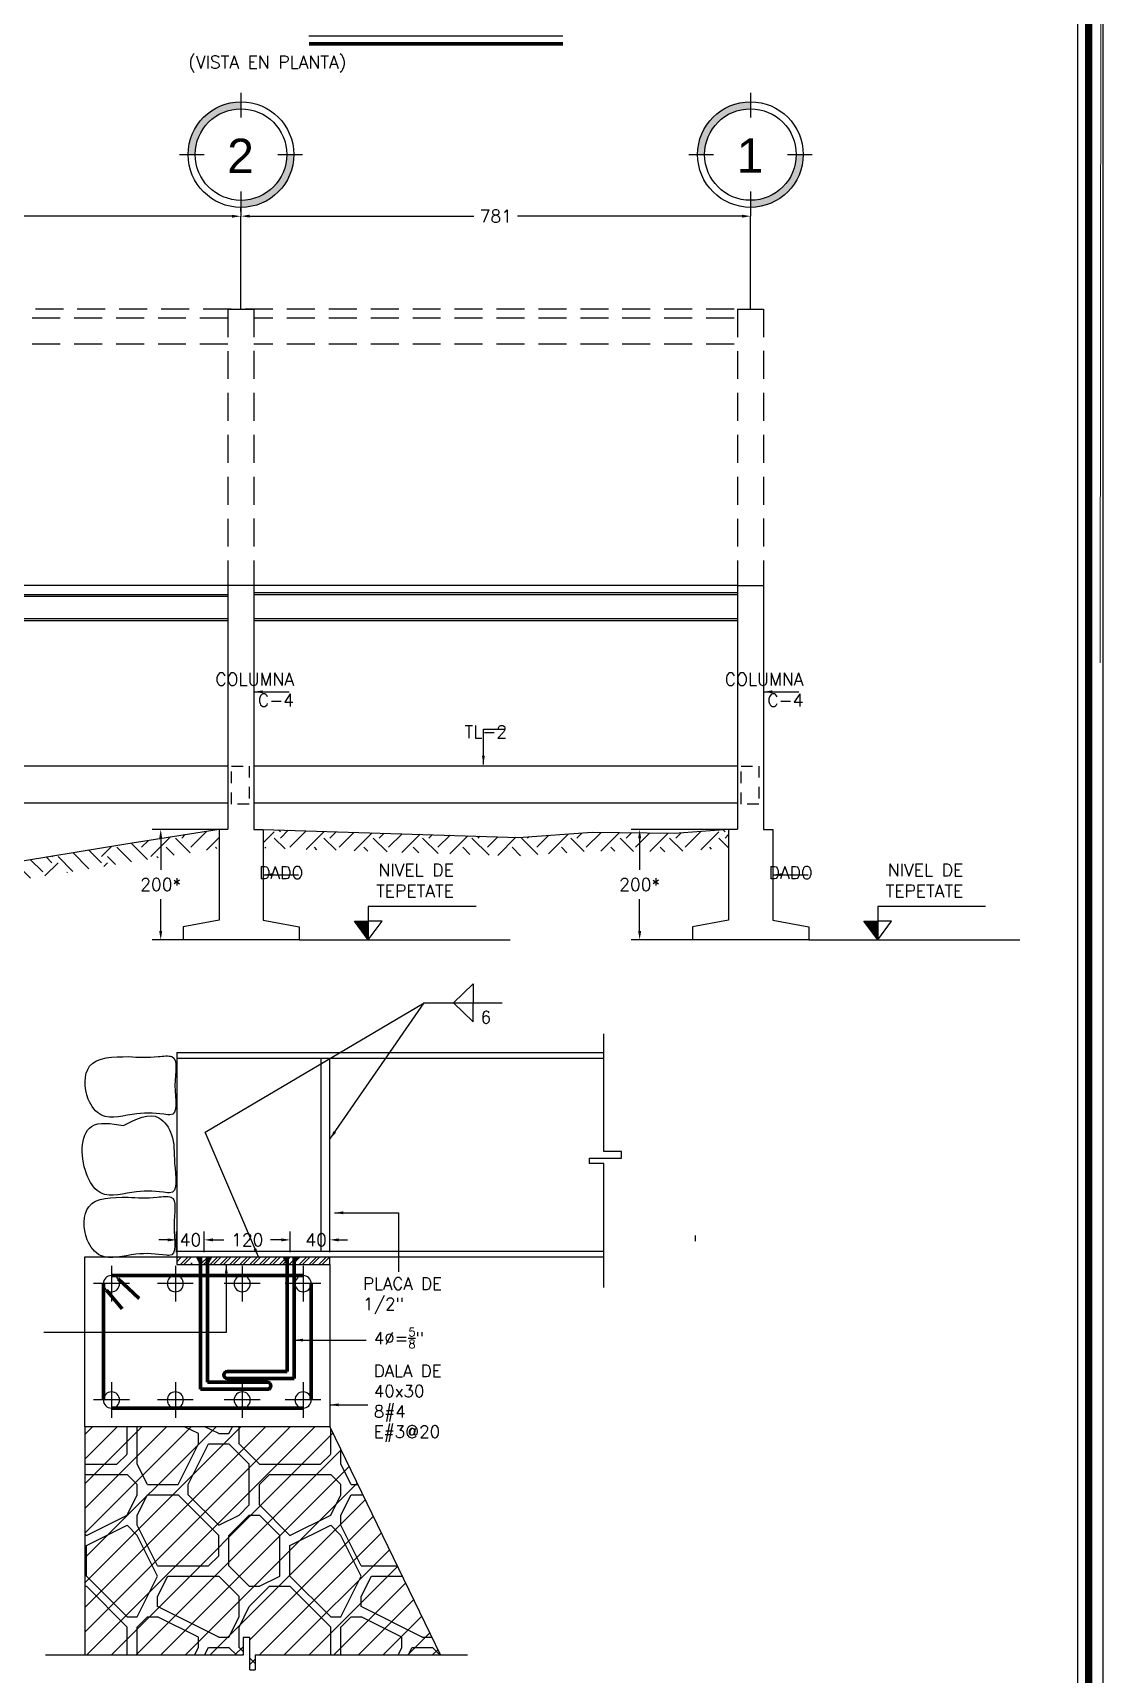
# Model space of a CAD drawing. Header units: millimetres. Extents: x -478 to -58, y -79 to 80.
# Drawn here: x -359.24 to -347.75, y 16.68 to 34.3 of the extents above; entities that cross this region are included whole.
import ezdxf
from ezdxf.enums import TextEntityAlignment as Align

# ---------------------------------------------------------------- set-up
doc = ezdxf.new("R2010")
doc.units = ezdxf.units.MM
doc.header["$MEASUREMENT"] = 0
doc.linetypes.add('HIDDEN', pattern=[0.375, 0.25, -0.125])
doc.linetypes.add('HIDDEN2', pattern=[0.1875, 0.125, -0.0625])
doc.layers.get('Defpoints').update_dxf_attribs({"color": 71})
for name, color, linetype in [('ACERO', 40, 'Continuous'), ('COLUMNAS', 7, 'Continuous'), ('L1', 1, 'Continuous'), ('MUROS', 4, 'Continuous'), ('proyecciones', 2, 'HIDDEN2'), ('texto', 5, 'Continuous')]:
    doc.layers.add(name, color=color, linetype=linetype)
doc.layers.add('cajones', color=150, linetype='Continuous', lineweight=0)
doc.styles.add('ARIAL', font='arial.ttf')
doc.styles.add('PEQ', font='simplex.shx', dxfattribs={"height": 0.09})
doc.styles.add('ROMANS', font='simplex.shx')
doc.dimstyles.new('STANDARD$0', dxfattribs={"dimtxt": 0.135, "dimasz": 0.095, "dimexe": 0.09, "dimexo": 0.05, "dimgap": 0.09, "dimtad": 0, "dimtih": 1, "dimtoh": 1, "dimdec": 0, "dimlfac": 100, "dimzin": 0, "dimdsep": 46, "dimtxsty": 'ROMANS', "dimcen": 0.09, "dimclrd": 1, "dimclre": 1, "dimclrt": 5, "dimadec": 0, "dimazin": 0, "dimtfac": 1, "dimtdec": 0, "dimtofl": 0, "dimtmove": 0, "dimatfit": 1, "dimfxl": 1, "dimtolj": 1, "dimtzin": 0, "dimarcsym": 0})
doc.dimstyles.new('STANDARD$7', dxfattribs={"dimtxt": 0.6, "dimasz": 0.09, "dimexe": 0.18, "dimexo": 0.0625, "dimgap": 0.09, "dimtad": 0, "dimtih": 1, "dimtoh": 1, "dimzin": 0, "dimdsep": 46, "dimtxsty": 'PEQ', "dimcen": 0.09, "dimclrd": 1, "dimclre": 1, "dimadec": 0, "dimazin": 0, "dimtfac": 1, "dimtdec": 4, "dimtofl": 0, "dimtmove": 0, "dimatfit": 1, "dimfxl": 1, "dimtolj": 1, "dimtzin": 0, "dimarcsym": 0})

# ---------------------------------------------------------------- blocks, each defined once
blk = doc.blocks.new('EJES CREADOS')
h = blk.add_hatch(color=3)
h.paths.add_polyline_path([(-374.239, 17.488), (-374.167, 17.488, -0.414214), (-373.699, 17.956), (-373.699, 18.028, 0.414214)])
h.paths.add_polyline_path([(-373.159, 17.488), (-373.231, 17.488, -0.414214), (-373.699, 17.02), (-373.699, 16.948, 0.414214)])
at = {"color": 3}
for points in [[(-373.699, 18.118), (-373.699, 17.866)], [(-374.329, 17.488), (-374.077, 17.488)], [(-373.321, 17.488), (-373.069, 17.488)], [(-373.699, 17.11), (-373.699, 16.858)]]:
    blk.add_lwpolyline(points, dxfattribs=at)
for radius in [0.54, 0.468]:
    blk.add_circle((-373.699, 17.488), radius, dxfattribs=at)
blk = doc.blocks.new('*D358')
at = {"layer": 'Defpoints', "color": 0}
for p in [(-362.712, 32.331), (-357.005, 32.33), (-357.005, 32.33)]:
    blk.add_point(p, dxfattribs=at)
at = {"layer": 'L1', "color": 1, "lineweight": -2}
for p, q in [((-362.712, 32.281), (-362.712, 32.24)), ((-362.617, 32.33), (-360.109, 32.33)), ((-357.1, 32.33), (-359.608, 32.33)), ((-357.005, 32.38), (-357.005, 32.42))]:
    blk.add_line(p, q, dxfattribs=at)
at = {"layer": 'L1', "color": 1}
for points in [[(-362.617, 32.346), (-362.617, 32.315), (-362.712, 32.33)], [(-357.1, 32.346), (-357.1, 32.315), (-357.005, 32.33)]]:
    blk.add_solid(points, dxfattribs=at)
at = {"layer": 'L1', "color": 5, "insert": (-359.858, 32.33), "char_height": 0.135, "attachment_point": 5, "style": 'ROMANS'}
blk.add_mtext('\\A1;815', dxfattribs=at)
blk = doc.blocks.new('*D359')
at = {"layer": 'Defpoints', "color": 0}
for p in [(-357.005, 32.33), (-351.533, 32.331), (-351.533, 32.33)]:
    blk.add_point(p, dxfattribs=at)
at = {"layer": 'L1', "color": 1, "lineweight": -2}
for p, q in [((-357.005, 32.38), (-357.005, 32.421)), ((-356.91, 32.331), (-354.504, 32.331)), ((-351.628, 32.331), (-354.035, 32.331)), ((-351.533, 32.38), (-351.533, 32.421))]:
    blk.add_line(p, q, dxfattribs=at)
at = {"layer": 'L1', "color": 1}
for points in [[(-356.91, 32.347), (-356.91, 32.315), (-357.005, 32.331)], [(-351.628, 32.347), (-351.628, 32.315), (-351.533, 32.331)]]:
    blk.add_solid(points, dxfattribs=at)
at = {"layer": 'L1', "color": 5, "insert": (-354.269, 32.331), "char_height": 0.135, "attachment_point": 5, "style": 'ROMANS'}
blk.add_mtext('\\A1;781', dxfattribs=at)
blk = doc.blocks.new('VAR')
at = {"layer": 'ACERO', "color": 4}
for p, q in [((0, 0.121), (0, -0.121)), ((-0.121, 0), (0.121, 0))]:
    blk.add_line(p, q, dxfattribs=at)
at = {"layer": 'ACERO'}
blk.add_circle((0, 0), 0.0548, dxfattribs=at)
blk = doc.blocks.new('*D360')
at = {"layer": 'Defpoints', "color": 0}
for p in [(-357.695, 21.341), (-357.695, 21.158), (-357.4, 21.158)]:
    blk.add_point(p, dxfattribs=at)
at = {"layer": 'L1', "color": 1, "lineweight": -2}
for p, q in [((-357.79, 21.341), (-357.885, 21.341)), ((-357.695, 21.208), (-357.695, 21.431)), ((-357.4, 21.208), (-357.4, 21.431)), ((-357.305, 21.341), (-357.21, 21.341))]:
    blk.add_line(p, q, dxfattribs=at)
at = {"layer": 'L1', "color": 1}
for points in [[(-357.79, 21.357), (-357.79, 21.325), (-357.695, 21.341)], [(-357.305, 21.357), (-357.305, 21.325), (-357.4, 21.341)]]:
    blk.add_solid(points, dxfattribs=at)
at = {"layer": 'L1', "color": 5, "insert": (-357.547, 21.341), "char_height": 0.135, "attachment_point": 5, "style": 'ROMANS'}
blk.add_mtext('\\A1;40', dxfattribs=at)
blk = doc.blocks.new('*D361')
at = {"layer": 'Defpoints', "color": 0}
for p in [(-356.475, 21.341), (-356.475, 21.158), (-356.051, 21.158)]:
    blk.add_point(p, dxfattribs=at)
at = {"layer": 'L1', "color": 1, "lineweight": -2}
for p, q in [((-356.57, 21.341), (-356.665, 21.341)), ((-356.475, 21.208), (-356.475, 21.431)), ((-356.051, 21.208), (-356.051, 21.431)), ((-355.956, 21.341), (-355.861, 21.341))]:
    blk.add_line(p, q, dxfattribs=at)
at = {"layer": 'L1', "color": 1}
for points in [[(-356.57, 21.357), (-356.57, 21.325), (-356.475, 21.341)], [(-355.956, 21.357), (-355.956, 21.325), (-356.051, 21.341)]]:
    blk.add_solid(points, dxfattribs=at)
at = {"layer": 'L1', "color": 5, "insert": (-356.198, 21.341), "char_height": 0.135, "attachment_point": 5, "style": 'ROMANS'}
blk.add_mtext('\\A1;40', dxfattribs=at)
blk = doc.blocks.new('*D362')
at = {"layer": 'Defpoints', "color": 0}
for p in [(-357.4, 21.341), (-356.475, 21.341), (-356.475, 21.341)]:
    blk.add_point(p, dxfattribs=at)
at = {"layer": 'L1', "color": 1, "lineweight": -2}
for p, q in [((-357.4, 21.391), (-357.4, 21.431)), ((-357.305, 21.341), (-357.188, 21.341)), ((-356.57, 21.341), (-356.687, 21.341)), ((-356.475, 21.391), (-356.475, 21.431))]:
    blk.add_line(p, q, dxfattribs=at)
at = {"layer": 'L1', "color": 1}
for points in [[(-357.305, 21.357), (-357.305, 21.325), (-357.4, 21.341)], [(-356.57, 21.357), (-356.57, 21.325), (-356.475, 21.341)]]:
    blk.add_solid(points, dxfattribs=at)
at = {"layer": 'L1', "color": 5, "insert": (-356.937, 21.341), "char_height": 0.135, "attachment_point": 5, "style": 'ROMANS'}
blk.add_mtext('\\A1;120', dxfattribs=at)
blk = doc.blocks.new('*D417')
at = {"layer": 'Defpoints', "color": 0}
for p in [(-357.145, 25.748), (-357.866, 24.562), (-357.145, 24.562)]:
    blk.add_point(p, dxfattribs=at)
at = {"layer": 'L1', "color": 1, "lineweight": -2}
for p, q in [((-357.195, 25.748), (-357.956, 25.748)), ((-357.866, 25.653), (-357.866, 25.313)), ((-357.866, 24.657), (-357.866, 24.998)), ((-357.195, 24.562), (-357.956, 24.562))]:
    blk.add_line(p, q, dxfattribs=at)
at = {"layer": 'L1', "color": 1}
for points in [[(-357.882, 25.653), (-357.85, 25.653), (-357.866, 25.748)], [(-357.882, 24.657), (-357.85, 24.657), (-357.866, 24.562)]]:
    blk.add_solid(points, dxfattribs=at)
at = {"layer": 'L1', "color": 5, "insert": (-357.866, 25.155), "char_height": 0.135, "attachment_point": 5, "style": 'ROMANS'}
blk.add_mtext('\\A1;200*', dxfattribs=at)
blk = doc.blocks.new('*D418')
at = {"layer": 'Defpoints', "color": 0}
for p in [(-351.676, 25.748), (-352.725, 24.562), (-351.735, 24.562)]:
    blk.add_point(p, dxfattribs=at)
at = {"layer": 'L1', "color": 1, "lineweight": -2}
for p, q in [((-351.726, 25.748), (-352.815, 25.748)), ((-352.725, 25.653), (-352.725, 25.313)), ((-352.725, 24.657), (-352.725, 24.998)), ((-351.785, 24.562), (-352.815, 24.562))]:
    blk.add_line(p, q, dxfattribs=at)
at = {"layer": 'L1', "color": 1}
for points in [[(-352.741, 25.653), (-352.709, 25.653), (-352.725, 25.748)], [(-352.741, 24.657), (-352.709, 24.657), (-352.725, 24.562)]]:
    blk.add_solid(points, dxfattribs=at)
at = {"layer": 'L1', "color": 5, "insert": (-352.725, 25.155), "char_height": 0.135, "attachment_point": 5, "style": 'ROMANS'}
blk.add_mtext('\\A1;200*', dxfattribs=at)

msp = doc.modelspace()

# ---------------------------------------------------------------- hatches: boundary and pattern name
at = {"layer": 'L1'}
h = msp.add_hatch(dxfattribs=at)
h.set_pattern_fill('EARTH', color=256, scale=1.5, angle=45, style=0)
h.paths.add_polyline_path([(-358.20798, 25.39455), (-357.23858, 25.54593), (-357.23858, 25.74835), (-358.23946, 25.59206), (-359.59142, 25.37221), (-361.06915, 24.91683), (-362.47193, 24.43772), (-362.47193, 24.22638), (-361.00736, 24.72658), (-359.5457, 25.17702)])
h = msp.add_hatch(dxfattribs=at)
h.set_pattern_fill('EARTH', color=256, scale=1.5, angle=45, style=0)
h.paths.add_polyline_path([(-351.76994, 25.74835), (-352.35114, 25.70734), (-353.23625, 25.71627), (-354.02383, 25.66181), (-356.76539, 25.74754), (-356.76539, 25.54745), (-354.03008, 25.46191), (-353.23035, 25.5162), (-352.3451, 25.50727), (-351.76994, 25.54786)])
h = msp.add_hatch(dxfattribs=at)
h.set_pattern_fill('ANSI32', color=256, scale=0.2, style=0)
h.set_pattern_definition([(45, (52.33326, -4.33885), (-0.053033009, 0.053033009), []), (45, (52.36862, -4.33885), (-0.053033009, 0.053033009), [])])
h.paths.add_polyline_path([(-357.52774, 21.07594), (-357.52774, 21.15833), (-357.69454, 21.15833), (-357.69454, 21.07594)])
h.paths.add_polyline_path([(-357.45263, 21.15833), (-357.45263, 21.07594), (-356.05076, 21.07594), (-356.05076, 21.15833)])
for points in [[(-357.48071, 21.15833), (-357.43726, 21.15833), (-357.43726, 21.07594)], [(-357.3187, 21.15833), (-357.36215, 21.15833), (-357.36215, 21.07594)], [(-356.55233, 21.15833), (-356.50888, 21.15833), (-356.50888, 21.07594)], [(-356.39032, 21.15833), (-356.43377, 21.15833), (-356.43377, 21.07594)]]:
    msp.add_hatch(color=256, dxfattribs=at).paths.add_polyline_path(points)
h = msp.add_hatch(dxfattribs=at)
h.set_pattern_fill('MOSAIC', color=256, scale=2.185, style=0, pattern_type=2)
h.set_pattern_definition([(0, (53.8628, -4.2296), (2.185, 2.185), [0.10925, -0.10925, 0.2185, -1.748]), (0, (52.9888, -4.1203), (2.185, 2.185), [0.54625, -1.63875]), (0, (52.8795, -4.011), (2.185, 2.185), [0.54625, -1.63875]), (0, (53.8628, -3.4648), (2.185, 2.185), [0.10925, -2.07575]), (0, (52.7703, -3.2463), (2.185, 2.185), [0.32775, -1.85725]), (0, (52.7703, -3.137), (2.185, 2.185), [0.32775, -1.85725]), (0, (54.0813, -3.0278), (2.185, 2.185), [0.6555, -1.5295]), (0, (53.972, -2.9186), (2.185, 2.185), [0.6555, -1.5295]), (0, (53.4258, -2.7), (2.185, 2.185), [0.2185, -1.9665]), (0, (53.535, -2.5908), (2.185, 2.185), [0.10925, -2.07575]), (0, (52.5518, -2.3723), (2.185, 2.185), [0.10925, -0.10925, 0.10925, -1.85725]), (90, (52.5518, -2.8093), (-2.185, 2.185), [0.32775, -1.85725]), (90, (52.661, -3.574), (-2.185, 2.185), [0.10925, -0.2185, 0.10925, -0.2185, 0.437, -1.0925]), (90, (52.8795, -2.263), (-2.185, 2.185), [0.10925, -2.07575]), (90, (53.2073, -3.2463), (-2.185, 2.185), [0.10925, -2.07575]), (90, (53.3165, -2.7), (-2.185, 2.185), [0.10925, -2.07575]), (90, (53.535, -3.9018), (-2.185, 2.185), [0.2185, -1.9665]), (90, (53.6443, -4.011), (-2.185, 2.185), [0.32775, -1.85725]), (90, (53.7535, -2.7), (-2.185, 2.185), [0.2185, -0.10925, 0.2185, -1.63875]), (90, (53.8628, -3.3556), (-2.185, 2.185), [0.437, -1.748]), (90, (53.972, -3.3556), (-2.185, 2.185), [0.2185, -1.9665]), (90, (54.1905, -4.1203), (-2.185, 2.185), [0.437, -1.748]), (90, (54.2998, -4.1203), (-2.185, 2.185), [0.32775, -1.85725]), (45, (53.4258, -4.0111), (2e-16, 2.185), [0.154503, -2.935554]), (45, (53.7535, -3.4648), (2e-16, 2.185), [0.154503, -2.935554]), (45, (53.972, -3.1371), (2e-16, 2.185), [0.154503, -2.935554]), (45, (52.4425, -2.9186), (2e-16, 2.185), [0.154503, -2.935554]), (45, (52.661, -2.4816), (2e-16, 2.185), [0.154503, -2.935554]), (45, (53.6443, -3.6833), (2e-16, 2.185), [0.309005, -2.781052]), (45, (53.8628, -2.2631), (2e-16, 2.185), [0.309005, -2.781052]), (135, (53.7535, -4.3388), (-2.185, 2e-16), [0.309005, -2.781052]), (135, (53.8628, -4.2296), (-2.185, 2e-16), [0.309005, -2.781052]), (135, (54.1905, -3.6833), (-2.185, 2e-16), [0.309005, -2.781052]), (135, (53.8628, -2.9186), (-2.185, 2e-16), [0.309005, -2.781052]), (135, (53.972, -2.9186), (-2.185, 2e-16), [0.309005, -2.781052]), (135, (53.535, -3.5741), (-2.185, 2e-16), [0.463508, -2.626548]), (135, (54.2998, -3.6833), (-2.185, 2e-16), [0.463508, -2.626548]), (135, (53.535, -3.6833), (-2.185, 2e-16), [0.618011, -2.472045]), (135, (52.5518, -2.3723), (-2.185, 2e-16), [0.618011, -2.472045]), (135, (52.5518, -2.4816), (-2.185, 2e-16), [0.618011, -2.472045]), (135, (52.661, -3.6833), (-2.185, 2e-16), [0.154503, -2.935554]), (135, (52.661, -3.1371), (-2.185, 2e-16), [0.154503, -2.935554]), (26.56505, (53.972, -4.2296), (2.185, 9e-10), [0.24429, -4.641518]), (26.56505, (53.535, -3.5741), (2.185, 9e-10), [0.24429, -4.641518]), (26.56505, (54.2998, -3.7926), (2.185, 9e-10), [0.488581, -4.397228]), (26.56505, (54.2998, -3.6833), (2.185, 9e-10), [0.488581, -4.397228]), (63.43495, (53.6443, -2.5908), (1e-10, 2.185), [0.244283, -2.44283, 0.488566, -1.7101295]), (63.43495, (52.5518, -3.4648), (1e-10, 2.185), [0.24429, -4.641518]), (63.43495, (52.8795, -4.3388), (1e-10, 2.185), [0.24429, -4.641518]), (63.43495, (52.661, -3.4648), (1e-10, 2.185), [0.24429, -4.641518]), (63.43495, (53.7535, -2.4816), (1e-10, 2.185), [0.24429, -4.641518]), (63.43495, (53.6443, -2.5908), (1e-10, 2.185), [0.24429, -4.641518]), (63.43495, (53.2073, -3.1371), (1e-10, 2.185), [0.488581, -4.397228]), (63.43495, (53.098, -3.1371), (1e-10, 2.185), [0.488581, -4.397228]), (116.56505, (52.7703, -3.1371), (-9e-10, 2.185), [0.24429, -4.641518]), (116.56505, (52.8795, -4.1203), (-9e-10, 2.185), [0.488581, -4.397228]), (116.56505, (52.8795, -4.0111), (-9e-10, 2.185), [0.488581, -4.397228]), (153.43495, (53.3165, -2.5908), (-2.185, 1e-10), [0.488581, -4.397228]), (153.43495, (53.535, -2.5908), (-2.185, 1e-10), [0.732871, -4.152937])])
h.paths.add_polyline_path([(-356.05076, 19.33504), (-358.68173, 19.33504), (-358.68173, 16.8826), (-356.98205, 16.8826), (-356.98205, 17.07138), (-356.90868, 17.07138), (-356.90868, 16.72579), (-356.85095, 16.72579), (-356.85095, 16.8826), (-354.86426, 16.8826)])
h = msp.add_hatch(dxfattribs=at)
h.set_pattern_fill('ANSI31', color=256, scale=1.5, style=0)
h.set_pattern_definition([(45, (52.33326, -4.33885), (-0.13258252, 0.13258252), [])])
h.paths.add_polyline_path([(-356.05076, 19.33504), (-358.68173, 19.33504), (-358.68173, 16.8826), (-356.98205, 16.8826), (-356.98205, 17.07138), (-356.90868, 17.07138), (-356.90868, 16.72579), (-356.85095, 16.72579), (-356.85095, 16.8826), (-354.86426, 16.8826)])
at = {"layer": 'texto'}
for points in [[(-355.63789, 24.764), (-355.7857, 24.764), (-355.63789, 24.56224)], [(-350.16924, 24.764), (-350.31705, 24.764), (-350.16924, 24.56224)]]:
    msp.add_hatch(color=256, dxfattribs=at).paths.add_polyline_path(points)

# ---------------------------------------------------------------- linework, layer by layer
at = {"layer": 'ACERO', "lineweight": 100}
for p, q in [((-357.43726, 21.15833), (-357.43726, 19.73686)), ((-357.36215, 21.15833), (-357.36215, 19.81198)), ((-356.50888, 21.15833), (-356.50888, 19.92784)), ((-356.43377, 21.15833), (-356.43377, 19.85272)), ((-358.44659, 20.80129), (-358.28024, 20.60215)), ((-358.32346, 20.92148), (-358.09618, 20.71247)), ((-356.50888, 19.92784), (-357.14942, 19.92784)), ((-357.43726, 19.73686), (-356.72161, 19.73686)), ((-357.36215, 19.81198), (-356.72161, 19.81198)), ((-356.43377, 19.85272), (-357.14942, 19.85272))]:
    msp.add_line(p, q, dxfattribs=at)
for points in [[(-358.48173, 19.62216), (-358.48173, 20.87121)], [(-358.39461, 20.95833), (-356.33789, 20.95833)], [(-356.25076, 20.87121), (-356.25076, 19.62216)], [(-356.33789, 19.53504), (-358.39461, 19.53504)]]:
    msp.add_lwpolyline(points, dxfattribs=at)
for centre, start, end in [((-357.14942, 19.89028), 90, 270), ((-356.72161, 19.77442), 270, 90)]:
    msp.add_arc(centre, 0.03756, start, end, dxfattribs=at)
at = {"layer": 'cajones'}
msp.add_line((-347.78228, 27.53702), (-347.74963, 60.03704), dxfattribs=at)
at = {"layer": 'L1'}
for p, q in [((-357.00498, 31.33354), (-357.00498, 32.33047)), ((-351.53633, 31.33383), (-351.53633, 32.33076)), ((-357.14498, 28.24754), (-362.57152, 28.24754)), ((-356.86498, 28.36554), (-357.14498, 28.36554)), ((-351.67633, 28.26754), (-356.86498, 28.26754)), ((-351.67633, 28.36554), (-351.39633, 28.36554)), ((-357.14498, 28.00754), (-362.57152, 28.00754)), ((-351.67633, 28.00754), (-356.86498, 28.00754)), ((-358.23946, 25.59206), (-357.23858, 25.74835)), ((-357.23858, 25.74835), (-357.23858, 25.74835)), ((-356.76539, 25.74754), (-354.02383, 25.66181)), ((-359.59142, 25.37221), (-358.23946, 25.59206)), ((-356.37915, 24.56224), (-354.11392, 24.56224)), ((-350.9105, 24.56224), (-348.64527, 24.56224)), ((-354.72342, 23.88634), (-354.51084, 24.09012)), ((-354.51084, 24.09012), (-354.51084, 23.88634)), ((-354.72342, 23.88634), (-354.51084, 23.68256)), ((-354.51084, 23.68256), (-354.51084, 23.88634)), ((-353.10859, 22.29144), (-353.10859, 23.55277)), ((-357.69454, 23.29124), (-353.10859, 23.29124)), ((-353.2654, 22.21808), (-352.91982, 22.21808)), ((-353.2654, 22.21808), (-353.2654, 22.16035)), ((-352.91982, 22.29144), (-353.10859, 22.29144)), ((-352.91982, 22.21808), (-352.91982, 22.29144)), ((-353.10859, 22.16035), (-353.2654, 22.16035)), ((-353.10859, 20.82892), (-353.10859, 22.16035)), ((-352.13091, 21.38641), (-352.13091, 21.32868)), ((-357.69454, 21.21833), (-353.10859, 21.21833)), ((-357.43726, 21.07594), (-357.48071, 21.15833)), ((-357.36215, 21.07594), (-357.3187, 21.15833)), ((-356.50888, 21.07594), (-356.55233, 21.15833)), ((-356.43377, 21.07594), (-356.39032, 21.15833)), ((-358.68173, 19.33504), (-358.68173, 16.8826)), ((-356.05076, 19.33504), (-354.86426, 16.8826)), ((-356.90868, 17.07138), (-356.98205, 17.07138)), ((-356.98205, 17.07138), (-356.98205, 16.8826)), ((-356.90868, 16.72579), (-356.90868, 17.07138)), ((-356.98205, 16.8826), (-359.10166, 16.8826)), ((-354.57313, 16.8826), (-356.85095, 16.8826)), ((-356.85095, 16.8826), (-356.85095, 16.72579)), ((-356.90868, 16.72579), (-356.85095, 16.72579))]:
    msp.add_line(p, q, dxfattribs=at)
at = {"layer": 'L1', "linetype": 'HIDDEN', "ltscale": 1.2}
for p, q in [((-351.71105, 31.33354), (-387.8412, 31.33354)), ((-357.14498, 31.23554), (-362.57152, 31.23554)), ((-357.14498, 31.33354), (-356.86498, 31.33354)), ((-357.14498, 31.33326), (-357.14498, 28.36554)), ((-356.86498, 31.33354), (-356.86498, 28.36554)), ((-351.71105, 31.23554), (-356.86498, 31.23554)), ((-351.67633, 31.33354), (-351.39633, 31.33354)), ((-351.67633, 31.33326), (-351.67633, 28.36554)), ((-351.39633, 31.33354), (-351.39633, 28.36554)), ((-357.14498, 30.95554), (-362.57152, 30.95554)), ((-351.71105, 30.95554), (-356.86498, 30.95554))]:
    msp.add_line(p, q, dxfattribs=at)
at = {"layer": 'L1'}
msp.add_lwpolyline([(-354.02383, 25.66181), (-353.23625, 25.71627), (-352.35114, 25.70734), (-351.76994, 25.74835)], dxfattribs=at)
for points in [[(-358.20668, 23.30801), (-358.62897, 23.20575), (-358.64369, 22.85043), (-358.50199, 22.68115), (-358.1237, 22.69515), (-357.79095, 22.68465), (-357.76867, 22.68282), (-357.71308, 22.99954), (-357.7458, 23.30801), (-357.89252, 23.30801), (-358.20668, 23.30801)], [(-358.26709, 22.56887), (-358.6098, 22.55893), (-358.64726, 22.01284), (-358.50556, 21.84357), (-358.12727, 21.85756), (-357.79452, 21.84707), (-357.77224, 21.84524), (-357.71665, 22.16196), (-357.74937, 22.47043), (-357.88571, 22.65242), (-358.26709, 22.56887)], [(-358.21679, 21.79953), (-358.63907, 21.69726), (-358.65379, 21.34194), (-358.51209, 21.17267), (-358.13381, 21.18666), (-357.80105, 21.17617), (-357.77877, 21.17434), (-357.72319, 21.49106), (-357.75591, 21.79953), (-357.90263, 21.79953), (-358.21679, 21.79953)]]:
    msp.add_spline(points, degree=3, dxfattribs=at)
at = {"layer": 'MUROS'}
for p, q in [((-357.14498, 28.36554), (-362.57152, 28.36554)), ((-357.14498, 28.26754), (-362.57152, 28.26754)), ((-357.14498, 28.36554), (-357.14498, 25.74835)), ((-351.67633, 28.36554), (-356.86498, 28.36554)), ((-356.86498, 28.36554), (-356.86498, 25.74754)), ((-351.67633, 28.28754), (-356.86498, 28.28754)), ((-351.67633, 28.36554), (-351.67633, 25.74835)), ((-351.39633, 28.36554), (-351.39633, 25.74754)), ((-357.14498, 27.98754), (-362.57152, 27.98754)), ((-351.67633, 27.98754), (-356.86498, 27.98754)), ((-357.14498, 26.42754), (-362.57152, 26.42754)), ((-351.67633, 26.42754), (-356.86498, 26.42754)), ((-357.14498, 26.02754), (-362.57152, 26.02754)), ((-351.67633, 26.02754), (-356.86498, 26.02754)), ((-357.23858, 25.74835), (-357.23858, 24.77427)), ((-357.23858, 25.74835), (-357.14498, 25.74835)), ((-356.86498, 25.74754), (-356.76539, 25.74754)), ((-356.76539, 25.74754), (-356.76539, 24.77427)), ((-351.76994, 25.74835), (-351.76994, 24.77427)), ((-351.76994, 25.74835), (-351.67633, 25.74835)), ((-351.39633, 25.74754), (-351.29674, 25.74754)), ((-351.29674, 25.74754), (-351.29674, 24.77427)), ((-357.23858, 24.77427), (-357.62483, 24.70256)), ((-357.62483, 24.70256), (-357.62483, 24.56224)), ((-356.76539, 24.77427), (-356.37915, 24.70256)), ((-356.37915, 24.70256), (-356.37915, 24.56224)), ((-351.76994, 24.77427), (-352.15618, 24.70256)), ((-352.15618, 24.70256), (-352.15618, 24.56224)), ((-351.29674, 24.77427), (-350.9105, 24.70256)), ((-350.9105, 24.70256), (-350.9105, 24.56224)), ((-356.37915, 24.56224), (-357.62483, 24.56224)), ((-350.9105, 24.56224), (-352.15618, 24.56224)), ((-357.69454, 23.35124), (-353.10859, 23.35124)), ((-357.69454, 23.35124), (-357.69454, 21.15833)), ((-358.68173, 19.33504), (-358.68173, 21.15833)), ((-358.68173, 21.15833), (-357.69454, 21.15833)), ((-356.05076, 21.15833), (-353.10859, 21.15833)), ((-356.05076, 21.07594), (-356.05076, 19.33504)), ((-356.05076, 19.33504), (-358.68173, 19.33504))]:
    msp.add_line(p, q, dxfattribs=at)
at = {"layer": 'proyecciones'}
for points in [[(-357.10566, 26.42822), (-356.91539, 26.42822), (-356.91539, 26.01911), (-357.10566, 26.01911)], [(-351.63702, 26.42822), (-351.44675, 26.42822), (-351.44675, 26.01911), (-351.63702, 26.01911)]]:
    msp.add_lwpolyline(points, close=True, dxfattribs=at)
at = {"layer": 'texto'}
for p, q in [((-356.2752, 34.26748), (-353.54823, 34.26748)), ((-356.14348, 21.21833), (-356.14348, 23.29124)), ((-356.05076, 21.21833), (-356.05076, 23.29124)), ((-357.69454, 21.15833), (-356.05076, 21.15833)), ((-357.69454, 21.15833), (-357.69454, 21.07594)), ((-356.05076, 21.07594), (-356.05076, 21.15833)), ((-357.69454, 21.07594), (-356.05076, 21.07594))]:
    msp.add_line(p, q, dxfattribs=at)
at = {"layer": 'texto', "color": 7}
msp.add_lwpolyline([(-391.25023, 1.65615), (-391.25023, 67.49957), (-347.75458, 67.49957), (-347.75458, 1.65615)], close=True, dxfattribs=at)
at = {"layer": 'texto', "const_width": 0.07718}
msp.add_lwpolyline([(-391.102, 66.46207), (-391.102, 2.74941, 0.41421356), (-390.21449, 1.86189), (-348.79208, 1.86189, 0.41421356), (-347.90457, 2.74941), (-347.90457, 66.46207, 0.41421356), (-348.79208, 67.34958), (-390.21449, 67.34958, 0.41421356)], format="xyb", close=True, dxfattribs=at)
at = {"layer": 'texto'}
msp.add_lwpolyline([(-390.98624, 66.46207), (-390.98624, 2.74941, 0.41421356), (-390.21449, 1.97766), (-348.79208, 1.97766, 0.41421356), (-348.02033, 2.74941), (-348.02033, 66.46207, 0.41421356), (-348.79208, 67.23382), (-390.21449, 67.23382, 0.41421356)], format="xyb", close=True, dxfattribs=at)
at = {"layer": 'texto', "const_width": 0.03947}
msp.add_lwpolyline([(-356.2752, 34.18231), (-353.54823, 34.18231)], dxfattribs=at)
at = {"layer": 'texto'}
for points in [[(-354.48086, 24.92088), (-355.63789, 24.92088), (-355.63789, 24.56224), (-355.7857, 24.764), (-355.63789, 24.764)], [(-354.48086, 24.92088), (-355.63789, 24.92088), (-355.63789, 24.56224), (-355.49008, 24.764), (-355.63789, 24.764)], [(-349.01221, 24.92088), (-350.16924, 24.92088), (-350.16924, 24.56224), (-350.31705, 24.764), (-350.16924, 24.764)], [(-349.01221, 24.92088), (-350.16924, 24.92088), (-350.16924, 24.56224), (-350.02143, 24.764), (-350.16924, 24.764)]]:
    msp.add_lwpolyline(points, dxfattribs=at)

# ---------------------------------------------------------------- block references
at = {"layer": 'ACERO', "xscale": -1.589153935176551, "yscale": 1.589153935176049, "zscale": 1.58915393517598}
for p in [(-358.39461, 20.87121), (-357.70889, 20.87121), (-356.99118, 20.87121), (-356.33789, 20.87121), (-358.39461, 19.62216), (-357.70889, 19.62216), (-356.33789, 19.62216)]:
    msp.add_blockref('VAR', p, dxfattribs=at)
at = {"layer": 'ACERO', "lineweight": 100, "xscale": -1.589153935176551, "yscale": 1.589153935176049, "zscale": 1.58915393517598}
msp.add_blockref('VAR', (-356.99118, 19.62216), dxfattribs=at)
at = {"layer": 'COLUMNAS', "xscale": 1.05, "yscale": 1.05, "zscale": 1.05}
for p in [(35.37948, 14.62973), (40.84813, 14.63002)]:
    msp.add_blockref('EJES CREADOS', p, dxfattribs=at)

# ---------------------------------------------------------------- texts
at = {"color": 1, "style": 'ARIAL'}
for tag, p in [('2', (-357.00893, 32.98151)), ('1', (-351.54028, 32.98179))]:
    msp.add_attdef(tag, text='EJE', height=0.3675, dxfattribs=at).set_placement(p, align=Align.MIDDLE)
at = {"layer": 'L1', "color": 5, "insert": (-357.40336, 25.8534), "char_height": 0.135, "attachment_point": 4, "style": 'ROMANS'}
msp.add_mtext('\\A1;', dxfattribs=at)
at = {"layer": 'texto', "style": 'PEQ'}
for s, insert, char_height, attachment_point in [('\\A1;(VISTA EN PLANTA)', (-355.87482, 33.9625), 0.135, 6), ('\\A1;COLUMNA\\PC-4', (-356.43502, 27.24725), 0.135, 6), ('\\A1;COLUMNA\\PC-4', (-350.96638, 27.24725), 0.135, 6), ('\\A1;TL-2', (-354.14745, 26.79624), 0.135, 6), ('NIVEL DE\\PTEPETATE', (-354.72006, 25.19889), 0.135, 6), ('NIVEL DE\\PTEPETATE', (-349.25141, 25.19889), 0.135, 6), ('\\A1;DADO', (-356.33544, 25.28334), 0.135, 6), ('\\A1;DADO', (-350.86679, 25.28334), 0.135, 6), ('\\A1;6', (-354.43167, 23.7305), 0.130715, 4), ('\\A1;PLACA DE\\P1/2"', (-355.69263, 20.74058), 0.1307154, 4), ('\\A1;4∅={\\H0.7x;\\S5/8;}"', (-355.57853, 20.28653), 0.1307154, 4), ('\\A1;DALA DE \\P40x30\\P8#4 \\PE#3@20', (-355.57853, 19.58621), 0.1307154, 4)]:
    msp.add_mtext(s, dxfattribs=dict(at, insert=insert, char_height=char_height, attachment_point=attachment_point))

# ---------------------------------------------------------------- dimensions: what is measured, and where the dimension line sits
at = {"layer": 'L1'}
for base, p1, p2, text, picture, middle in [((-357.00498, 32.33047), (-362.71152, 32.33076), (-357.00498, 32.33047), '815', '*D358', (-359.85825, 32.33047)), ((-351.53334, 32.33076), (-357.00498, 32.33047), (-351.53334, 32.33047), '781', '*D359', (-354.26916, 32.33076)), ((-356.47518, 21.34109), (-357.39974, 21.34109), (-356.47518, 21.34109), '120', '*D362', (-356.93746, 21.34109))]:
    dim = msp.add_linear_dim(base=base, p1=p1, p2=p2, text=text, dimstyle='STANDARD$0', dxfattribs=at)
    dim.commit()
    dim.dimension.update_dxf_attribs({"geometry": picture, "text_midpoint": middle})
for base, p1, p2, picture, middle in [((-357.86618, 24.56224), (-357.14498, 25.74835), (-357.14498, 24.56224), '*D417', (-357.86618, 25.1553)), ((-352.72473, 24.56224), (-351.67633, 25.74835), (-351.73483, 24.56224), '*D418', (-352.72473, 25.1553))]:
    dim = msp.add_linear_dim(base=base, p1=p1, p2=p2, angle=90, text='200*', dimstyle='STANDARD$0', dxfattribs=at)
    dim.commit()
    dim.dimension.update_dxf_attribs({"geometry": picture, "text_midpoint": middle})
for base, p1, p2, picture, middle in [((-357.69454, 21.34109), (-357.39974, 21.15833), (-357.69454, 21.15833), '*D360', (-357.54714, 21.34109)), ((-356.47518, 21.34109), (-356.05076, 21.15833), (-356.47518, 21.15833), '*D361', (-356.19816, 21.34109))]:
    dim = msp.add_linear_dim(base=base, p1=p1, p2=p2, text='40', dimstyle='STANDARD$0', dxfattribs=at)
    dim.commit()
    dim.dimension.update_dxf_attribs({"geometry": picture, "text_midpoint": middle, "dimtype": 160})

# ---------------------------------------------------------------- leaders
for points in [[(-356.86498, 27.22481), (-356.48601, 27.22481)], [(-351.39633, 27.22481), (-351.01736, 27.22481)], [(-354.40246, 26.44594), (-354.40246, 26.82204), (-354.17959, 26.82204)], [(-356.76539, 25.26091), (-356.38642, 25.26091)], [(-351.29674, 25.26091), (-350.91777, 25.26091)], [(-356.05076, 22.4221), (-355.0374, 23.88634), (-354.20052, 23.88634)], [(-357.16222, 21.07594), (-357.16222, 20.34829), (-359.12227, 20.34829)], [(-356.43377, 20.26502), (-355.66188, 20.26502)], [(-356.05076, 19.57031), (-355.64142, 19.57031)]]:
    msp.add_leader(points, dimstyle='STANDARD$0', dxfattribs=at)
for points in [[(-356.81716, 21.15833), (-357.38745, 22.49797), (-355.0374, 23.88634)], [(-356.00043, 21.63166), (-355.31507, 21.63166), (-355.31507, 20.9976)]]:
    msp.add_leader(points, dimstyle='STANDARD$7', override={"dimtxt": 0.135, "dimasz": 0.095, "dimexe": 0.09, "dimexo": 0.05, "dimdec": 0, "dimlfac": 100, "dimtxsty": 'ROMANS', "dimclrt": 5, "dimtdec": 0}, dxfattribs=at)

doc.saveas('drawing.dxf')
